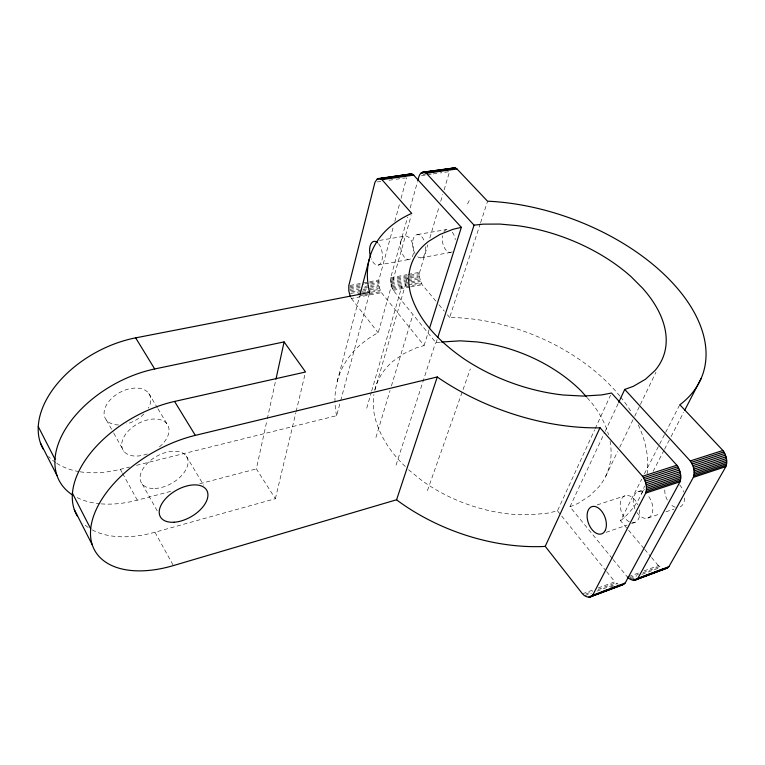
<?xml version="1.0" encoding="UTF-8"?>
<svg xmlns="http://www.w3.org/2000/svg" width="765" height="765" viewBox="0 0 765 765"><rect width="100%" height="100%" fill="white"/><g stroke="black" fill="none" stroke-linecap="round" stroke-linejoin="round"><path stroke-width="0.57" stroke-dasharray="3.83 2.87" d="M374.783 390.188A123.538 80.315 20.9 0 1 393.296 360.975L403.834 353.65L416.103 347.922L424.087 345.551L381.448 292.632L379.392 287.908L378.885 279.98L393.564 225.991M440.363 342.175L436.06 342.863L393.229 290.327L391.173 285.632L390.686 277.752L407.621 217.126M435.887 301.094L422.117 284.676L419.526 277.399L419.631 272.273L427.788 244.81M92.23 529.915A97.05 57.48 -29.4 0 0 154.979 532.23L275.371 498.704L256.351 468.878L267.052 419.956M267.301 418.79L275.706 380.348M275.371 498.704L295.854 412.679M296.132 411.522L304.996 374.324M337.202 381.563L359.588 296.122M136.524 465.321L336.667 415.663L340.377 401.835M340.683 400.688L369.409 293.531M394.817 221.391L399.818 203.012M401.061 198.412L406.684 177.738M410.174 207.984L417.518 181.678M335.003 402.055A162.457 105.819 20.9 0 1 377.174 333.263L378.187 332.813L411.111 215.73M366.722 408.204L371.331 392.235M371.656 391.097L401.912 286.12M374.869 390.112L407.439 277.896M429.834 237.953L439.349 205.919M440.707 201.338L442.744 194.473M444.111 189.902L449.552 171.599L440.181 172.938M375.931 437.446L390.054 390.523M391.431 385.952L412.794 314.998M424.087 345.551L429.098 329.639M396.06 465.101L435.486 342.787M436.06 342.863L437.159 339.459M619.88 396.079A162.457 105.819 20.9 0 0 450.901 317.465L449.648 317.513L480.229 223.829M480.602 222.701L487.601 201.252M427.415 490.671L470.312 368.979M467.511 203.968L469.614 199.885M408.567 469.729L422.041 480.669A123.538 80.315 20.9 0 0 512.512 514.281L530.929 514.788L548.266 513.076L557.484 510.838L594.673 429.767M595.16 428.687L610.537 395.18M612.344 558.584L569.963 506.784L604.646 432.493M605.153 431.412L618.225 403.413M605.727 476.222L617.623 451.589M619.698 447.305L634.185 417.308M634.701 416.236L639.875 405.526M640.391 404.455L655.921 372.316M643.967 548.524L620.491 520.678L641.701 479.186M644.426 473.86L659.114 445.134M659.66 444.073L665.101 433.43M665.646 432.368L679.789 404.704M641.653 493.53L644.379 488.261M653.1 471.403L663.991 450.327M664.536 449.275L670.523 437.685M671.068 436.624L683.604 412.392M620.491 520.678L621.419 520.037A162.457 105.819 20.9 0 0 644.493 486.024M569.963 506.784L578.024 503.418L589.748 495.816L599.033 486.655A123.538 80.315 20.9 0 0 610.049 441.252M610.374 587.214L613.731 585.961M630.857 579.554L634.166 578.311M582.481 593.831L593.64 589.681M598.096 588.017L614.84 581.792L618.197 584.288M628.581 576.676L638.507 572.985M644.015 570.929L658.359 565.593L661.763 567.984M585.789 594.032L592.483 591.536M598.067 589.461L615.921 582.796M629.672 577.671L638.498 574.381M642.906 572.736L659.459 566.569M584.67 595.734L591.374 593.229M596.949 591.144L617.049 583.638M629.7 578.914L636.317 576.437M641.835 574.372L660.597 567.372M606.09 532.344L627.118 525.106M631.546 523.576L634.864 522.438M647.888 518.048L660.319 513.774M665.971 511.823L673.869 509.098M597.207 504.919L624.928 495.816M637.981 491.627L644.771 489.39M101.276 503.877A95.061 58.503 -28.9 0 0 137.317 500.167L171.982 491.053M199.722 483.767L256.351 468.878M80.134 471.795A93.158 59.393 -28.4 0 0 120.325 469.337L129.581 467.042M350.81 297.442L351.422 298.503L381.448 292.632M393.229 290.327L409.409 287.162M410.566 286.942L422.117 284.676M357.857 293.464L361.319 292.794M362.476 292.565L365.947 291.895M367.095 291.675L379.803 289.208M391.575 286.932L420.463 281.329M371.044 292.24L380.282 290.442M392.062 288.156L407.085 285.23M408.233 285.01L420.941 282.543M360.047 295.644L363.509 294.965M364.666 294.745L368.137 294.066M369.285 293.846L380.836 291.589M392.617 289.294L421.505 283.662M349.959 290.748L359.206 288.969M363.824 288.08L378.847 285.202M390.628 282.945L406.808 279.837M407.965 279.617L419.526 277.399M351.355 291.905L361.749 289.906M362.906 289.677L379.077 286.569M390.858 284.303L407.037 281.185M408.194 280.965L419.746 278.737M350.523 293.483L360.917 291.484M362.075 291.255L368.998 289.916M370.155 289.696L379.392 287.908M391.173 285.632L420.061 280.057M349.768 288.003L360.172 286.024M370.576 284.045L378.675 282.505M390.466 280.258L419.383 274.75M349.815 289.361L360.219 287.372M364.838 286.493L369.466 285.603M370.623 285.383L378.713 283.844M390.494 281.587L419.402 276.06M349.949 285.46L368.472 281.96M369.629 281.74L378.885 279.98M390.686 277.752L406.894 274.683M408.051 274.463L419.631 272.273M349.815 286.703L363.691 284.064M364.848 283.844L368.319 283.184M369.476 282.964L378.732 281.204M390.523 278.967L419.459 273.478M378.139 265.082L409.151 259.431M420.683 257.872L450.442 252.44M417.47 234.539L446.215 229.624M379.574 240.42L404.943 236.089M423.112 174.41L425.455 174.076M377.317 181.946L380.836 181.439M389.06 180.263L394.941 179.421M396.117 179.249L405.517 177.901M421.458 175.615L426.134 174.946M427.31 174.783L431.986 174.114M433.162 173.942L439.014 173.1M405.287 466.526C390.944 452.909 379.411 435.868 374.726 416.476A123.538 80.315 20.9 0 1 373.932 394.511M587.176 397.724L591.594 402.696A123.538 80.315 20.9 0 1 608.548 434.826M644.723 549.423L650.785 556.614M651.541 557.513L658.359 565.593M438.947 304.747L444.302 311.126M447.353 314.778L449.648 317.513M613.1 559.511L627.482 577.087M557.484 510.838L605.899 570.728M606.645 571.656L614.84 581.792M351.422 298.503L378.187 332.813M148.764 393.373L157.322 407.697M157.934 408.72L167.114 424.059M186.22 456.026L203.739 485.316M106.412 420.052L113.21 432.196M113.775 433.21L123.968 451.417M142.261 484.102L157.867 511.986M120.325 469.337L122.027 472.416M122.591 473.449L137.317 500.167M154.979 532.23L173.368 565.593M336.667 415.663L336.38 414.659A162.457 105.819 20.9 0 1 335.051 403.184M100.119 503.781A95.061 58.503 -28.9 0 1 76.127 497.087M147.349 453.903A25.618 15.74 -29 0 1 122.553 440.066A25.618 15.74 -29 0 1 159.149 419.43A25.618 15.74 -29 0 1 158.728 447.487M79.025 471.613A93.158 59.393 -28.4 0 1 56.572 463.188M55.587 462.519A93.158 59.393 -28.4 0 1 48.578 456.476M88.224 527.496A97.05 57.48 -29.4 0 1 82.983 523.222M118.565 424.967A25.111 15.989 -28.4 0 1 106.048 405.756A25.111 15.989 -28.4 0 1 137.346 388.094A25.111 15.989 -28.4 0 1 148.324 408.175M143.868 413.999A25.111 15.989 -28.4 0 1 126.588 423.934M620.606 396.978A162.457 105.819 20.9 0 1 630.561 410.834M638.297 424.919A162.457 105.819 20.9 0 1 647.152 473.726M378.512 243.681A12.039 6.168 80.1 0 1 381.219 262.309A12.039 6.168 80.1 0 1 371.168 258.694M401.309 240.114A11.858 6.33 80.3 0 1 412.469 243.308A11.858 6.33 80.3 0 1 407.965 259.45A11.858 6.33 80.3 0 1 400.917 241.52M632.148 522.725A14.21 8.97 69.4 0 0 638.058 519.808L638.794 518.412A14.21 8.97 69.4 0 0 639.282 509.041M629.251 521.797A14.21 8.97 69.4 0 1 621.476 499.086A14.21 8.97 69.4 0 1 637.981 504.977M452.306 251.828A11.618 6.531 80.6 0 1 444.8 248.424A11.618 6.531 80.6 0 1 442.514 235.601M443.968 231.719A11.618 6.531 80.6 0 1 448.357 229.481M452.249 232.168A11.618 6.531 80.6 0 1 455.357 239.646M675.285 507.185A13.875 9.18 68.7 0 1 670.943 504.661M667.338 500.081A13.875 9.18 68.7 0 1 664.861 488.596M679.626 484.867A13.875 9.18 68.7 0 1 683.633 491.952M684.608 497.939A13.875 9.18 68.7 0 1 683.575 503.15L682.81 504.527A13.875 9.18 68.7 0 1 679.521 507.157M636.901 512.483A14.114 9.037 69.2 0 0 651.12 515.428L651.856 514.032A14.114 9.037 69.2 0 0 647.831 495.443M634.921 508.878A14.114 9.037 69.2 0 1 634.472 494.955A14.114 9.037 69.2 0 1 643.614 492.096M425.636 246.703A11.791 6.388 80.4 0 1 417.757 256.849M415.108 253.751A11.791 6.388 80.4 0 1 414.544 236.289A11.791 6.388 80.4 0 1 424.489 241.558M155.018 488.462A26.153 15.463 -29.5 0 0 187.874 459.708A26.153 15.463 -29.5 0 0 149.357 461.419A26.153 15.463 -29.5 0 0 155.018 488.462"/><path stroke-width="1.15" d="M396.586 499.765L397.685 500.673A162.457 105.819 20.9 0 0 543.781 546.487L545.225 546.334L582.481 593.831C584.814 596.71 589.958 598.852 592.645 595.247L645.746 493.109C647.544 487.41 645.861 481.07 642.533 476.27L600.009 427.731L598.45 427.845A176.514 101.917 20.2 0 1 438.508 377.881L437.284 376.954L195.324 435.371A99.134 56.314 -29.9 0 0 91.15 525.488A99.134 56.314 -29.9 0 0 173.368 565.593L396.586 499.765L437.284 376.954M589.107 597.188L622.595 584.833L625.168 583.054L679.999 481.778C681.864 476.203 680.219 469.92 676.872 465.244L611.522 393.019L601.711 394.931L583.093 396.069L563.212 394.998A134.181 77.303 20.2 0 1 464.135 358.938C441.023 342.94 419.163 322.075 410.805 294.458A134.181 77.303 20.2 0 1 428.897 241.157L439.942 234.453L452.88 229.347L461.343 227.339L413.071 174.506L410.595 173.913L377.241 178.991L374.965 182.28L348.792 285.68L348.802 290.968L350.255 296.284M627.482 577.087C629.958 579.956 635.132 581.83 637.876 578.292L693.348 477.36C695.242 471.833 693.616 465.569 690.26 460.941L624.756 389.423L618.722 402.342M634.233 580.262L666.248 568.452L668.897 566.664L725.889 466.602C727.85 461.18 726.253 454.974 722.887 450.47L679.789 404.704L680.754 404.111A176.514 101.917 20.2 0 0 671.345 281.616A176.514 101.917 20.2 0 0 488.94 201.252L487.601 201.252L456.982 168.941L455.309 168.004L423.074 172.144C419.287 172.842 418.656 177.528 417.833 180.53M275.955 379.182L284.102 341.907L154.693 368.969A95.061 58.503 -28.9 0 0 67.196 426.287A95.061 58.503 -28.9 0 0 72.044 494.659M359.894 294.965L369.275 259.172M429.461 328.501L461.343 227.339M437.886 337.202L474.051 225.159L426.382 173.301L423.074 172.144M545.225 546.334L600.009 427.731M684.694 410.279L701.027 378.665M408.357 175.051L410.595 173.913M451.293 168.95L453.616 167.812M592.645 595.247L625.168 583.054M637.876 578.292L668.897 566.664M589.155 596.719L594.749 594.625M601.462 592.11L607.056 590.016M611.522 588.333L619.354 585.397M633.143 580.233L637.561 578.569M641.978 576.915L651.923 573.186M654.132 572.363L664.077 568.634M591.909 596.04L624.412 583.848M637.111 579.086L668.113 567.458M590.121 597.016L623.552 584.441M635.275 580.071L667.223 568.051M624.756 389.423L633.257 386.363L645.478 379.249L654.974 370.556A134.181 77.303 20.2 0 0 642.763 288.386L631.249 276.834A134.181 77.303 20.2 0 0 517.37 225.656L499.966 224.069L483.203 224.145L474.051 225.159M645.746 493.109L679.999 481.778M693.348 477.36L725.889 466.602M646.406 490.021L680.697 478.727M694.065 474.329L726.635 463.609M646.157 491.627L680.429 480.315M693.788 475.907L726.348 465.158M646.396 486.54L680.716 475.314M694.094 470.934L726.693 460.262M646.492 488.319L680.793 477.054M694.161 472.665L726.75 461.964M645.708 482.925L680.047 471.756M693.425 467.405L726.042 456.801M646.138 484.742L680.468 473.535M693.845 469.175L726.454 458.531M645.125 481.147L679.463 470.016M692.851 465.675L725.469 455.099M643.518 477.79L677.866 466.726M691.254 462.414L723.881 451.905M644.388 479.426L678.737 468.323M692.124 464.001L724.742 453.454M642.533 476.27L676.872 465.244M690.26 460.941L722.887 450.47M77.208 515.897A97.05 57.48 -29.4 0 1 174.563 401.443L305.551 372L284.102 341.907M43.251 449.198A93.158 59.393 -28.4 0 1 135.663 337.862L369.715 292.373L369.371 291.389A176.514 101.917 20.2 0 1 410.681 213.827L411.752 213.435L381.965 179.632L378.742 178.417M441.443 342.003L460.387 340.836L476.652 341.898A123.538 80.315 20.9 0 1 581.333 391.135L586.449 396.901M420.807 173.282L423.15 172.947M381.171 179.039L413.071 174.506M425.56 172.727L456.16 168.386M381.965 179.632L413.884 175.089M426.382 173.301L456.982 168.941M377.977 178.608L411.407 173.913M422.27 172.335L454.458 167.812M377.241 178.991L383.131 178.159M385.493 177.824L387.845 177.49M390.207 177.155L393.736 176.658M396.098 176.323L398.45 175.988M401.988 175.481L404.341 175.147M406.693 174.812L409.055 174.477M421.515 172.718L426.21 172.048M428.553 171.714L436.767 170.547M439.11 170.222L442.639 169.715M444.981 169.381L447.324 169.055M449.677 168.721L452.019 168.386M380.358 178.637L412.239 174.114M424.728 172.345L455.309 168.004M620.472 584.976L621.562 585.015M135.663 337.862L154.693 368.969M174.563 401.443L195.324 435.371M38.25 426.583L54.994 459.22M72.455 493.272L90.7 528.845M40.449 443.012L57.002 475.534M74.262 509.452L92.288 544.862M370.604 257.069A12.039 6.168 80.1 0 1 369.935 246.885L370.298 245.46A12.039 6.168 80.1 0 1 377.604 242.725M605.488 529.839L604.78 531.245A14.459 8.788 69.8 0 1 588.342 522.887A14.459 8.788 69.8 0 1 596.365 506.927A14.459 8.788 69.8 0 1 605.488 529.839M174.124 522.227A26.718 15.147 -29.9 0 0 207.745 492.976A26.718 15.147 -29.9 0 0 168.883 495.51A26.718 15.147 -29.9 0 0 174.124 522.227"/></g></svg>
